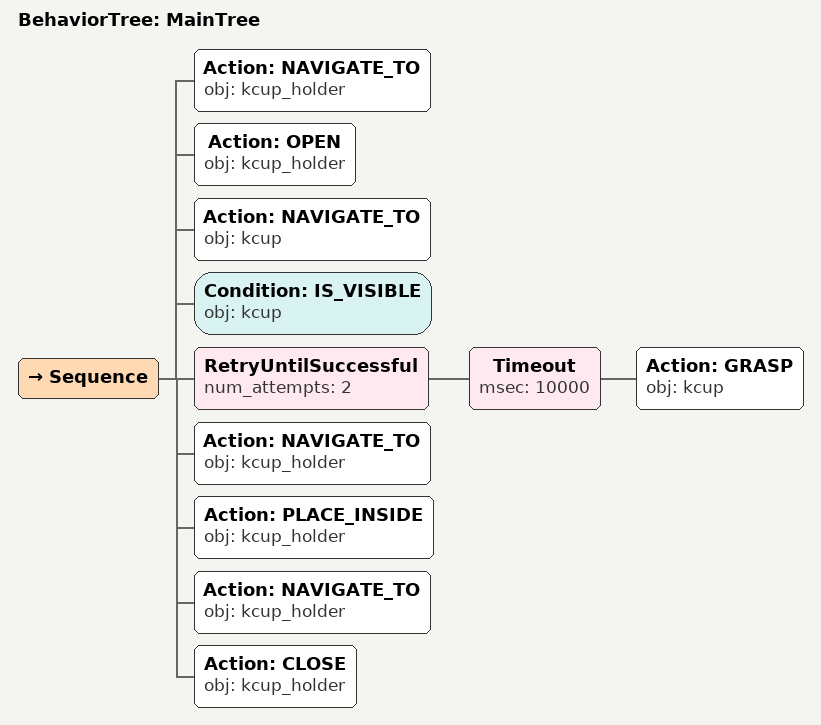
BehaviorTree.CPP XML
<root main_tree_to_execute="MainTree">
  <BehaviorTree ID="MainTree">
    <Sequence>
      <!-- Navigate to kcup_holder -->
      <Action ID="NAVIGATE_TO" obj="kcup_holder" />
      <!-- Open kcup_holder -->
      <Action ID="OPEN" obj="kcup_holder" />
      <!-- Navigate to kcup -->
      <Action ID="NAVIGATE_TO" obj="kcup" />
      <!-- Check kcup is visible before GRASP -->
      <Condition ID="IS_VISIBLE" obj="kcup" />
      <!-- Retry GRASP kcup up to 2 attempts -->
      <RetryUntilSuccessful num_attempts="2">
        <!-- Timeout: GRASP kcup within 10s -->
        <Timeout msec="10000">
          <!-- Grasp kcup -->
          <Action ID="GRASP" obj="kcup" />
        </Timeout>
      </RetryUntilSuccessful>
      <!-- Navigate to kcup_holder -->
      <Action ID="NAVIGATE_TO" obj="kcup_holder" />
      <!-- Place inside kcup_holder -->
      <Action ID="PLACE_INSIDE" obj="kcup_holder" />
      <!-- Navigate to kcup_holder -->
      <Action ID="NAVIGATE_TO" obj="kcup_holder" />
      <!-- Close kcup_holder -->
      <Action ID="CLOSE" obj="kcup_holder" />
    </Sequence>
  </BehaviorTree>
</root>
